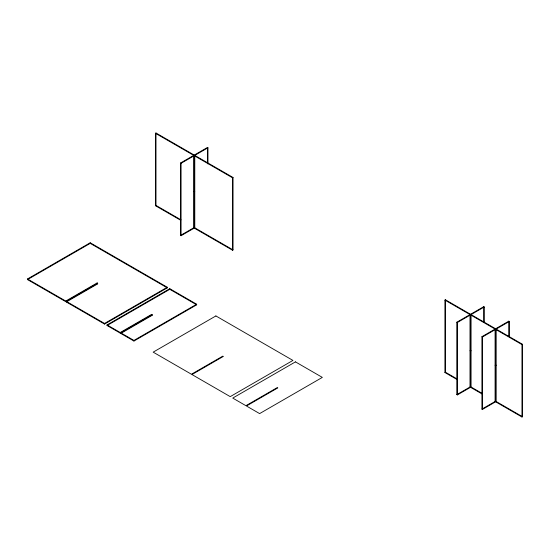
<?xml version="1.0" encoding="UTF-8"?>
<svg xmlns="http://www.w3.org/2000/svg" width="550" height="550" viewBox="0 0 550 550"><rect width="100%" height="100%" fill="white"/><g stroke="black" fill="none" stroke-linecap="round" stroke-linejoin="round"><path stroke-width="0.82" d="M180.469 220.158L155.451 205.721L155.451 133.299L155.987 132.99L233.042 177.471L233.042 249.893L232.499 250.202L194.246 228.113L194.246 155.079L207.419 147.476L207.955 147.785L207.955 163.969M233.042 249.893L194.782 227.803L181.074 235.716L180.538 235.407L180.538 162.993L193.71 155.389L193.71 227.803M180.538 162.993L181.074 163.302L194.246 155.698M207.955 147.785L194.782 155.389L194.782 227.803M66.296 301.984L97.652 283.882L97.652 283.264L65.759 301.675L27.5 279.593L27.5 278.967L90.214 242.763L167.269 287.244L167.269 287.863L104.548 324.074L66.296 301.984L66.296 301.366L104.548 323.455L167.269 287.244M27.5 279.593L90.214 243.382L167.269 287.863M155.451 205.721L155.987 205.404L181.005 219.849M155.451 133.299L232.499 177.788L233.042 177.471M27.5 278.967L65.759 301.056L97.116 282.954L97.652 283.264M180.538 235.407L194.246 227.494M120.773 333.444L152.13 315.336L152.13 314.717L120.237 333.128L107.064 325.524L107.064 324.906L169.785 288.695L196.659 304.219L196.659 304.837L133.946 341.048L120.773 333.444L120.773 332.819L133.946 340.423L196.659 304.219M107.064 325.524L169.785 289.321L196.659 304.837M107.064 324.906L120.237 332.509L151.594 314.407L152.13 314.717M457.456 379.768L444.916 372.529L444.916 300.107L445.452 299.798L522.5 344.279L522.5 416.701L521.964 417.01L495.619 401.803L495.619 328.762L508.791 321.159L509.328 321.468L509.328 336.806M482.233 393.449L471.075 387.007L457.366 394.921L456.83 394.611L456.83 322.197L469.996 314.593L469.996 387.007M484.241 322.321L484.241 306.989L483.704 306.68L470.539 314.284L470.539 387.317L482.439 394.192M456.83 322.197L457.366 322.506L470.539 314.903M484.241 306.989L471.075 314.593L471.075 387.007M522.5 416.701L496.162 401.493L482.453 409.406L481.917 409.097L481.917 336.676L495.082 329.072L495.082 401.493M481.917 336.676L482.453 336.992L495.619 329.388M509.328 321.468L496.162 329.072L496.162 401.493M444.916 372.529L445.452 372.212L457.256 379.033M444.916 300.107L521.964 344.596L522.5 344.279M456.83 394.611L470.539 386.698M481.917 409.097L495.619 401.184M97.652 283.882L97.116 282.954M152.13 315.336L151.594 314.407M521.964 344.596L521.964 417.01M508.791 321.159L508.791 336.497M483.704 306.68L483.704 322.011M482.453 336.992L482.453 409.406M457.366 322.506L457.366 394.921M445.452 299.798L445.452 372.212M232.499 177.788L232.499 250.202M207.419 147.476L207.419 162.807M181.074 163.302L181.074 235.716M169.785 288.695L169.785 289.321M155.987 132.99L155.987 205.404M133.946 340.423L133.946 341.048M120.237 332.509L120.237 333.128M104.548 323.455L104.548 324.074M90.214 242.763L90.214 243.382M65.759 301.056L65.759 301.675M194.246 191.283L193.71 191.593L194.782 191.593L194.246 191.283M215.889 315.941L153.175 352.144L191.428 374.234L222.784 356.132L223.321 356.441L191.964 374.543L230.223 396.632L292.937 360.422L215.889 315.941M295.453 361.873L232.739 398.083L245.912 405.687L277.269 387.585L277.805 387.894L246.448 405.996L259.621 413.6L322.334 377.396L295.453 361.873M470.539 350.488L469.996 350.804L471.075 350.804L470.539 350.488M495.619 364.973L495.082 365.283L496.162 365.283L495.619 364.973"/></g></svg>
